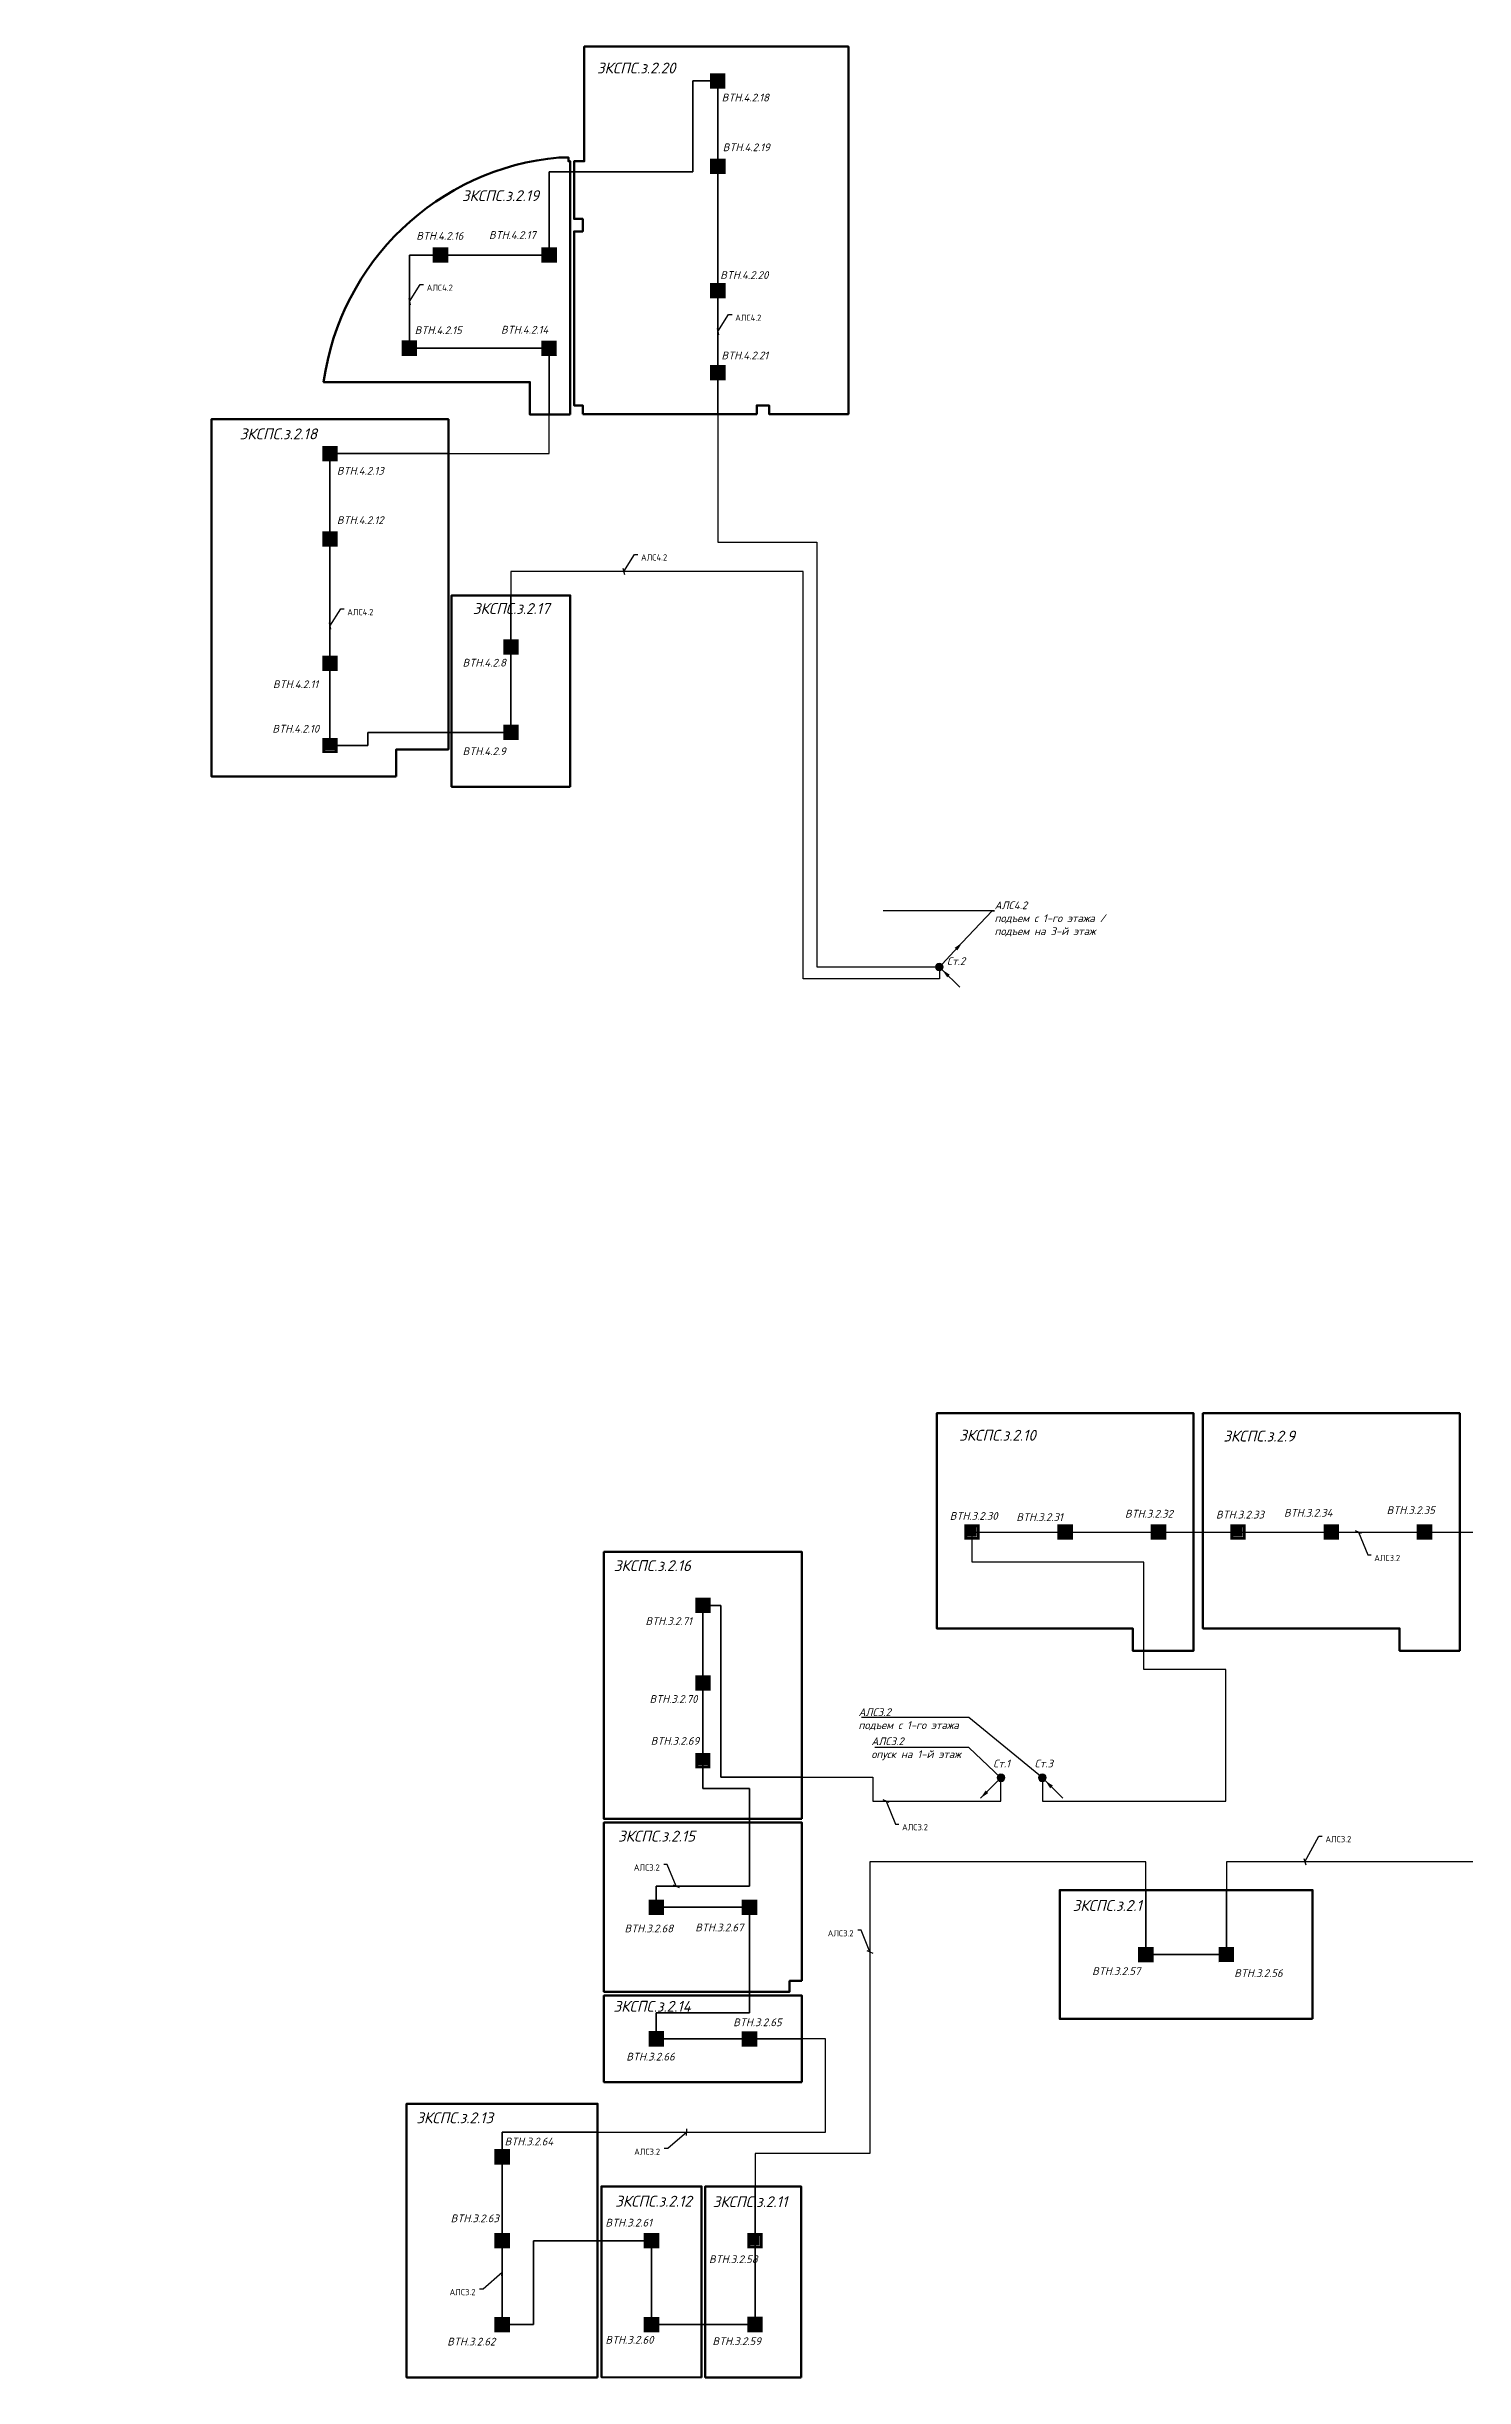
# Model space of a CAD drawing. Header units: millimetres. Extents: x -352922 to 707789, y -273589 to 355472.
# Drawn here: x -88350 to -42721, y 280427 to 355472 of the extents above; entities that cross this region are included whole.
import ezdxf
from ezdxf import colors
from ezdxf.entities.mleader import LeaderData, LeaderLine
from ezdxf.math import Vec2, Vec3

# ---------------------------------------------------------------- set-up
doc = ezdxf.new("R2010")
doc.units = ezdxf.units.MM
doc.header["$LTSCALE"] = 0.5
doc.linetypes.add('CONTI', pattern=[0])
doc.layers.get('0').update_dxf_attribs({"lineweight": 18})
for name, color, linetype, lineweight in [('! ЗКПС НОМЕР 1', 4, 'Continuous', 50), ('13_text', 250, 'Continuous', 15), ('13_АПС_кабели', 1, 'Continuous', 30), ('13_АПС_оборудование', 1, 'Continuous', 30), ('13_АПС_текст', 1, 'Continuous', 30), ('13_СС_СОТС_выноски', 7, 'Continuous', 25), ('BSN__основная - 06', 1, 'Continuous', 60), ('АР_Штриховка_Стималит', 5, 'Continuous', 0)]:
    doc.layers.add(name, color=color, linetype=linetype, lineweight=lineweight)
doc.layers.add('! ЗКПС НОМЕР 2', color=7, linetype='Continuous', lineweight=0, true_color=0xf3aae6, transparency=0.5)
doc.styles.add('BDG_T_R', font='GOST Common.ttf')
doc.styles.add('ISOCPEUR', font='isocpeui.ttf', dxfattribs={"height": 250})
doc.linetypes.add('Рабочее в трубе  _о_о_', pattern='A,5,2,[133,ltypeshp.shx,S=0.4,R=0,X=0,Y=0.75],3', length=10)

# ---------------------------------------------------------------- blocks, each defined once
blk = doc.blocks.new('101')
at = {"layer": '! ЗКПС НОМЕР 2', "true_color": 0xffffff, "transparency": 33554687}
h = blk.add_hatch(color=7, dxfattribs=at)
h.dxf.hatch_style = 1
h.paths.add_polyline_path([(-12942.01, -22141.87), (-12946.97, -22141.87), (-12946.97, -22146.83), (-12942.01, -22146.83)])
at = {"layer": 'BSN__основная - 06', "color": 1, "lineweight": 30, "ltscale": 100, "const_width": 0.03, "elevation": 0}
blk.add_lwpolyline([(-12946.97, -22141.87), (-12942.01, -22141.87), (-12942.01, -22146.83), (-12946.97, -22146.83)], close=True, dxfattribs=at)
at = {"layer": 'BSN__основная - 06', "color": 1, "lineweight": 30, "ltscale": 100, "const_width": 0.07, "elevation": 0}
blk.add_lwpolyline([(-12943.94, -22142.7), (-12945.04, -22143.87), (-12943.94, -22144.83), (-12945.03, -22145.93)], dxfattribs=at)
blk = doc.blocks.new('748')
at = {"layer": 'АР_Штриховка_Стималит', "true_color": 0xffffff}
h = blk.add_hatch(color=7, dxfattribs=at)
h.dxf.hatch_style = 1
h.paths.add_polyline_path([(1611.52, -5339.8), (1606.65, -5339.8), (1606.65, -5344.67), (1611.52, -5344.67)])
h.paths.add_polyline_path([(1610.64, -5340.73), (1610.64, -5343.79), (1607.58, -5343.79), (1607.58, -5340.73)], flags=16)
h = blk.add_hatch(color=7, dxfattribs=at)
h.dxf.hatch_style = 1
h.paths.add_polyline_path([(1607.58, -5340.72), (1607.58, -5343.75), (1610.59, -5343.75), (1610.59, -5340.72)])
at = {"color": 1, "lineweight": 5, "ltscale": 100, "elevation": 0}
for points, const_width in [([(1606.61, -5344.7), (1611.55, -5344.7), (1611.55, -5339.77), (1606.61, -5339.77)], 0.03), ([(1607.58, -5343.75), (1610.59, -5343.75), (1610.59, -5340.72), (1607.58, -5340.72)], 0.01)]:
    blk.add_lwpolyline(points, close=True, dxfattribs=dict(at, const_width=const_width))
at = {"color": 1, "lineweight": 5, "ltscale": 100, "const_width": 0.03, "elevation": 0}
blk.add_lwpolyline([(1609.64, -5341.14), (1608.51, -5341.74), (1609.66, -5342.73), (1608.55, -5343.32)], dxfattribs=at)
blk = doc.blocks.new('*U54')
at = {"transparency": 33554687}
h = blk.add_hatch(color=0, dxfattribs=at)
h.dxf.hatch_style = 1
h.paths.add_polyline_path([(125, 0, 1), (-125, 0, 1)])
h = blk.add_hatch(color=0, dxfattribs=at)
h.dxf.hatch_style = 1
h.paths.add_polyline_path([(491, -407), (407, -491), (654, -654)])
at = {"color": 0, "lineweight": 15, "transparency": 33554687}
blk.add_lwpolyline([(654, -654), (88, -88)], dxfattribs=at)
at = {"color": 0, "transparency": 33554687}
blk.add_circle((0, 0), 125, dxfattribs=at)
blk = doc.blocks.new('_None')
blk = doc.blocks.new('*U73')
at = {"transparency": 33554687}
h = blk.add_hatch(color=0, dxfattribs=at)
h.dxf.hatch_style = 1
h.paths.add_polyline_path([(125, 0, 1), (-125, 0, 1)])
h = blk.add_hatch(color=0, dxfattribs=at)
h.dxf.hatch_style = 1
h.paths.add_polyline_path([(-336, -251), (-251, -336), (-88, -88)])
at = {"color": 0, "lineweight": 15, "transparency": 33554687}
blk.add_lwpolyline([(-88, -88), (-654, -654)], dxfattribs=at)
at = {"color": 0, "transparency": 33554687}
blk.add_circle((0, 0), 125, dxfattribs=at)
blk = doc.blocks.new('*U70')
at = {"transparency": 33554687}
h = blk.add_hatch(color=0, dxfattribs=at)
h.dxf.hatch_style = 1
h.paths.add_polyline_path([(-579, 533), (-491, 615), (-733, 786)])
h = blk.add_hatch(color=0, dxfattribs=at)
h.dxf.hatch_style = 1
h.paths.add_polyline_path([(125, 0, 1), (-125, 0, 1)])
h = blk.add_hatch(color=0, dxfattribs=at)
h.dxf.hatch_style = 1
h.paths.add_polyline_path([(-336, -251), (-251, -336), (-88, -88)])
at = {"color": 0, "lineweight": 15, "transparency": 33554687}
for points in [[(-85, 91), (-733, 786)], [(-88, -88), (-654, -654)]]:
    blk.add_lwpolyline(points, dxfattribs=at)
at = {"color": 0, "transparency": 33554687}
blk.add_circle((0, 0), 125, dxfattribs=at)
blk = doc.blocks.new('_Oblique')
at = {"color": 0, "linetype": 'ByBlock', "lineweight": -2, "transparency": 33554687}
blk.add_line((-0.5, -0.5), (0.5, 0.5), dxfattribs=at)

msp = doc.modelspace()

# ---------------------------------------------------------------- linework, layer by layer
at = {"layer": '! ЗКПС НОМЕР 1', "color": 200, "transparency": 33554559}
for points in [[(-71095.7591, 343642.41316), (-71095.7591, 343922.44381), (-71375.7591, 343922.44381), (-71375.7591, 349522.44381), (-71095.7591, 349522.44381), (-71095.7591, 349922.44381), (-71375.7591, 349922.44381), (-71375.7591, 351782.44381), (-71045.7591, 351782.44381), (-71045.7591, 355472.44381), (-62545.7591, 355472.44381), (-62545.7591, 349895.62232), (-62545.7591, 349895.62232), (-62545.7591, 349895.62232), (-62545.8042, 349895.29459), (-62545.71399, 343642.44892), (-65095.75823, 343642.41307), (-65095.75896, 343922.44381), (-65495.75923, 343922.44381), (-65495.75796, 343642.44392)], [(-64040.69749, 293192.44398), (-64440.69749, 293192.44398), (-64440.69749, 292842.44381), (-70415.69749, 292842.44381), (-70415.69749, 298289.27437), (-64040.69749, 298289.27437)]]:
    msp.add_lwpolyline(points, close=True, dxfattribs=at)
at = {"layer": '! ЗКПС НОМЕР 1', "color": 84, "transparency": 33554559}
msp.add_lwpolyline([(-71495.7591, 343622.47513), (-72795.75962, 343622.47946), (-72795.75909, 344672.4033), (-79433.87508, 344672.4033), (-79433.87508, 344672.40331, -0.3485763304), (-71855.7591, 351905.74388), (-71555.7591, 351905.74388), (-71555.7591, 351782.44381), (-71495.7591, 351782.44381)], format="xyb", close=True, dxfattribs=at)
at = {"layer": '! ЗКПС НОМЕР 1', "color": 30, "true_color": 0xf26722, "transparency": 33554559}
for points in [[(-77095.88026, 331972.44884), (-83046.23386, 331972.43879), (-83046.23386, 343472.44381), (-75418.65815, 343472.44379), (-75419.78005, 332842.46426), (-77097.00217, 332842.4215)], [(-64040.69749, 289937.44333), (-70415.96623, 289937.44381), (-70415.69749, 292722.44115), (-64040.43795, 292722.44381)]]:
    msp.add_lwpolyline(points, close=True, dxfattribs=at)
at = {"layer": '! ЗКПС НОМЕР 1', "color": 163, "transparency": 33554559}
msp.add_lwpolyline([(-71495.75485, 331642.44887), (-75318.66165, 331642.43889), (-75318.65233, 337802.44373), (-71495.76393, 337802.449)], close=True, dxfattribs=at)
at = {"layer": '! ЗКПС НОМЕР 1', "color": 11, "true_color": 0xf27172, "transparency": 33554559}
msp.add_lwpolyline([(-51435.69749, 304222.08997), (-51435.69749, 303822.08997), (-53391.1569, 303822.08997), (-53391.1569, 304540.22772), (-59700.69749, 304540.22772), (-59700.69749, 311472.44381), (-51435.69749, 311472.44381)], close=True, dxfattribs=at)
at = {"layer": '! ЗКПС НОМЕР 1', "color": 40, "transparency": 33554559}
for points in [[(-42870.69749, 303822.08997), (-44804.39277, 303822.06497), (-44804.39277, 304540.20273), (-51135.69749, 304540.20273), (-51135.69749, 311472.44381), (-42870.69749, 311472.44381)], [(-70615.69749, 280427.44381), (-76765.69749, 280427.44381), (-76765.69749, 289235.18851), (-75715.69749, 289235.18851), (-75715.69749, 289235.18851), (-70615.69749, 289235.18851)]]:
    msp.add_lwpolyline(points, close=True, dxfattribs=at)
at = {"layer": '! ЗКПС НОМЕР 1', "color": 160, "transparency": 33554559}
msp.add_lwpolyline([(-64040.69749, 298409.27437), (-70415.71497, 298409.27437), (-70415.71497, 307007.82412), (-64040.72006, 307007.82411), (-64040.69749, 303407.44381), (-64040.69749, 303407.44381), (-64040.69749, 302166.92487), (-64040.69749, 302166.92487), (-64040.69749, 298409.27437)], close=True, dxfattribs=at)
at = {"layer": '! ЗКПС НОМЕР 1', "color": 242, "true_color": 0xcd2027, "transparency": 33554559}
msp.add_lwpolyline([(-47605.67691, 291967.44381), (-55745.69749, 291967.44381), (-55745.69749, 296117.4429), (-47605.70713, 296117.44473)], close=True, dxfattribs=at)
at = {"layer": '! ЗКПС НОМЕР 1', "color": 171, "transparency": 33554559}
msp.add_lwpolyline([(-67270.66498, 280427.44381), (-70492.04969, 280437.67781), (-70495.69537, 286577.44381), (-67270.68645, 286577.44381)], close=True, dxfattribs=at)
at = {"layer": '! ЗКПС НОМЕР 1', "color": 84, "transparency": 33554559}
msp.add_lwpolyline([(-64065.69303, 280427.44819), (-67150.68674, 280427.43944), (-67150.67725, 286577.4418), (-64065.70194, 286577.44583)], close=True, dxfattribs=at)
at = {"layer": '13_АПС_кабели', "transparency": 33554687}
for points in [[(-59615.88026, 325776.85196), (-59615.88026, 325457.35596), (-64005.45473, 325457.35596), (-64005.45473, 338576.14519), (-73406.66867, 338576.14519), (-73406.66867, 336142.53195), (-73406.66867, 333392.53195), (-78016.62492, 333392.53195), (-78016.62492, 332972.44165), (-79231.90654, 332972.44165), (-79231.90654, 335617.44271), (-79231.90654, 339617.44271), (-79231.90654, 342367.44271), (-72174.38139, 342367.44271), (-72174.38139, 345761.73883), (-76674.38139, 345761.73883), (-76674.38139, 348761.73883), (-75674.38139, 348761.73883), (-72174.38139, 348761.73883), (-72174.38139, 351440.3782), (-67554.16119, 351440.3782), (-67554.16119, 354367.44272), (-66745.75891, 354367.44272), (-66745.75891, 351617.44272), (-66745.75891, 347617.44272), (-66745.75891, 344972.44166), (-66745.75891, 339513.39722), (-63556.02869, 339513.39722), (-63556.02869, 325840.23362), (-59665.21111, 325840.23362)], [(-56302.86976, 299733.64645), (-56302.86976, 298976.67123), (-50394.35802, 298976.67123), (-50394.35802, 303224.25597), (-53035.01609, 303224.25597), (-53035.01609, 306674.56266), (-58566.81978, 306674.56266), (-58566.81978, 307644.89574), (-55566.81978, 307644.89574), (-52566.81978, 307644.89574), (-50004.31978, 307644.89574), (-47004.31978, 307644.89574), (-44004.31978, 307644.89574), (-41446.81978, 307644.89574)], [(-34527.60683, 297029.9261), (-50374.30949, 297029.9261), (-50374.30949, 294040.07266), (-52974.30949, 294040.07266), (-52974.30949, 297029.9261), (-61851.45208, 297029.9261), (-61851.45208, 287632.61283), (-65550.15802, 287632.61283), (-65550.15802, 284828.94501), (-65550.15802, 282128.94501), (-68882.65145, 282128.94501), (-68882.65145, 284828.94501), (-72681.50611, 284828.94501), (-72681.50611, 282128.94501), (-73689.31978, 282128.94501), (-73689.31978, 284828.94501), (-73689.31978, 288319.39086), (-63283.17457, 288319.39086), (-63283.17457, 291326.90965), (-65727.65879, 291326.90965), (-68727.65879, 291326.90965), (-68727.65879, 292166.52713), (-65727.65879, 292166.52713), (-65727.65879, 295562.82626), (-65727.65879, 295562.82626), (-68727.65879, 295562.82626), (-68727.65879, 296246.54223), (-65727.65879, 296246.54223), (-65727.65879, 299391.4685), (-67227.65879, 299391.4685), (-67227.65879, 300284.15151), (-67227.65879, 302784.15151), (-67227.65879, 305284.15151), (-66651.12379, 305284.15151), (-66651.12379, 299758.26999), (-61763.22733, 299758.26999), (-61763.22733, 298976.67123), (-57635.28908, 298976.67123), (-57635.28908, 299733.64645)]]:
    msp.add_lwpolyline(points, dxfattribs=at)
at = {"layer": '13_АПС_кабели', "linetype": 'Рабочее в трубе  _о_о_', "transparency": 33554687}
for points in [[(-66745.75891, 343642.43705), (-66745.75891, 354367.44272), (-67554.16119, 354367.44272), (-67554.16119, 351440.3782), (-72174.38139, 351440.3782), (-72174.38139, 348761.73883), (-76674.38139, 348761.73883), (-76674.38139, 345761.73883), (-72174.38139, 345761.73883), (-72174.38851, 343622.47739)], [(-75418.6643, 342367.44271), (-79231.90654, 342367.44271), (-79231.90654, 332972.44165), (-78016.62492, 332972.44165), (-78016.62492, 333392.53195), (-73406.66867, 333392.53195), (-73406.6631, 337802.44623)], [(-53035.01609, 303822.08997), (-53035.01609, 306674.56266), (-58566.81978, 306674.56266), (-58566.81978, 307644.89574), (-26766.81978, 307644.89574), (-26766.81978, 306852.27836), (-32536.45842, 306852.27836), (-32536.45842, 303822.06497)], [(-64040.69749, 299758.26999), (-66651.12379, 299758.26999), (-66651.12379, 305284.15151), (-67227.65879, 305284.15151), (-67227.65879, 299391.4685), (-65727.65879, 299391.4685), (-65727.65879, 296246.54223), (-68727.65879, 296246.54223), (-68727.65879, 295562.82626), (-65727.65879, 295562.82626), (-65727.65879, 292166.52713), (-68727.65879, 292166.52713), (-68727.65879, 291326.90965), (-64040.56666, 291326.90965)], [(-52974.30949, 296117.44381), (-52974.30949, 294040.07266), (-50374.30949, 294040.07266), (-50374.30949, 296117.44381)], [(-70615.69749, 288319.39086), (-73689.31978, 288319.39086), (-73689.31978, 282128.94501), (-72681.50611, 282128.94501), (-72681.50611, 284828.94501), (-68882.65145, 284828.94501), (-68882.65145, 282128.94501), (-65550.15802, 282128.94501), (-65550.11047, 286577.43777)]]:
    msp.add_lwpolyline(points, dxfattribs=at)

# ---------------------------------------------------------------- block references
at = {"lineweight": 20, "transparency": 33554687}
ref = msp.add_blockref('*U70', (-59615.88026, 325840.23362), dxfattribs=dict(at, xscale=-1))
ref.add_attrib('NUM', 'Ст.2', (-59372.33362, 325902.21612), dxfattribs={"color": 0, "height": 250, "style": 'ISOCPEUR'})
ref = msp.add_blockref('*U54', (-57635.28908, 299733.64645), dxfattribs=dict(at, xscale=-1))
ref.add_attrib('NUM', 'Ст.1', (-57885.10452, 300065.6229), dxfattribs={"color": 0, "height": 250, "style": 'ISOCPEUR'})
ref = msp.add_blockref('*U73', (-56302.86976, 299733.64645), dxfattribs=dict(at, xscale=-1))
ref.add_attrib('NUM', 'Ст.3', (-56552.6852, 300065.6229), dxfattribs={"color": 0, "height": 250, "style": 'ISOCPEUR'})
at = {"layer": '13_АПС_оборудование', "transparency": 33554687, "xscale": 100, "yscale": 100, "zscale": 100}
for p in [(-227654.0652, 888590.82578), (-233082.68768, 879985.12189), (-234314.97496, 870365.91501), (-240140.21283, 867195.82471), (-219475.12607, 841868.2788), (-210912.62607, 841868.2788), (-228135.96509, 834507.53457), (-226635.96509, 829786.20932), (-211282.61578, 828263.45572), (-226635.96509, 825550.29271), (-226458.46431, 819052.32807), (-234597.62607, 816352.32807), (-229790.95774, 816352.32807)]:
    msp.add_blockref('748', p, dxfattribs=at)
at = {"layer": '13_АПС_оборудование', "transparency": 33554559, "xscale": 100, "yscale": 100, "zscale": 100}
for p in [(1227703.58908, 2566052.21854, -0.25088), (1218774.9666, 2563196.51465, -0.25088), (1222274.9666, 2563196.51465, -0.25088), (1227703.58908, 2562052.21854, -0.25088), (1217774.9666, 2560196.51465, -0.25088), (1227703.58908, 2559407.21747, -0.25088), (1215217.44145, 2556802.21853, -0.25088), (1215217.44145, 2554052.21853, -0.25088), (1215217.44145, 2550052.21853, -0.25088), (1221042.67933, 2547827.30776, -0.25088), (1238882.52821, 2522079.67155, -0.25088), (1241882.52821, 2522079.67155, -0.25088), (1247445.02821, 2522079.67155, -0.25088), (1250445.02821, 2522079.67155, -0.25088), (1227221.6892, 2519718.92733, -0.25088), (1227221.6892, 2517218.92733, -0.25088), (1225721.6892, 2509997.60208, -0.25088), (1241475.0385, 2508474.84847, -0.25088), (1225721.6892, 2505761.68547, -0.25088), (1220760.02821, 2501963.72082, -0.25088), (1220760.02821, 2499263.72082, -0.25088), (1225566.69655, 2499263.72082, -0.25088), (1228899.18997, 2496563.72082, -0.25088)]:
    msp.add_blockref('101', p, dxfattribs=at)

# ---------------------------------------------------------------- texts
at = {"layer": '13_АПС_текст', "color": 5, "transparency": 33554687, "style": 'ISOCPEUR'}
for s, p in [('ЗКСПС.з.2.20', (-70640.50381, 354608.33135)), ('ЗКСПС.з.2.19', (-74984.95413, 350497.67286)), ('ЗКСПС.з.2.18', (-82136.06624, 342829.05235)), ('ЗКСПС.з.2.17', (-74631.06827, 337205.37279)), ('ЗКСПС.з.2.10', (-58979.37338, 310587.05051)), ('ЗКСПС.з.2.9', (-50480.44833, 310559.29067)), ('ЗКСПС.з.2.16', (-70093.97594, 306387.90755)), ('ЗКСПС.з.2.15', (-69961.4049, 297679.3575)), ('ЗКСПС.з.2.1', (-55327.39541, 295446.59114)), ('ЗКСПС.з.2.14', (-70105.02193, 292199.59552)), ('ЗКСПС.з.2.13', (-76452.30975, 288610.46073)), ('ЗКСПС.з.2.12', (-70051.01613, 285925.60173)), ('ЗКСПС.з.2.11', (-66911.41545, 285908.16725))]:
    msp.add_text(s, height=350, dxfattribs=at).set_placement(p)
at = {"layer": '13_АПС_текст', "transparency": 33554559, "style": 'ISOCPEUR'}
for s, p in [('BTH.4.2.18', (-66622.14802, 353706.03424, 0)), ('BTH.4.2.19', (-66589.89946, 352105.15439, 0)), ('BTH.4.2.16', (-76452.01108, 349251.95402, 0)), ('BTH.4.2.17', (-74111.27778, 349280.88337, 0)), ('BTH.4.2.20', (-66670.21915, 347991.89372, 0)), ('BTH.4.2.15', (-76503.79489, 346215.29542, 0)), ('BTH.4.2.14', (-73724.65734, 346232.54909, 0)), ('BTH.4.2.21', (-66629.95132, 345402.84031, 0)), ('BTH.4.2.13', (-79007.54294, 341690.10861, 0)), ('BTH.4.2.12', (-79007.54294, 340099.77982, 0)), ('BTH.4.2.8', (-74961.6981, 335511.18332, 0)), ('BTH.4.2.11', (-81065.68522, 334816.64882, 0)), ('BTH.4.2.10', (-81083.83714, 333384.98461, 0)), ('BTH.4.2.9', (-74961.6981, 332658.96553, 0)), ('BTH.3.2.35', (-45222.31752, 308224.02552, 0)), ('BTH.3.2.30', (-59282.9735, 308037.97826, 0)), ('BTH.3.2.31', (-57138.91095, 308000.70837, 0)), ('BTH.3.2.32', (-53642.93047, 308110.59187, 0)), ('BTH.3.2.33', (-50713.61192, 308080.52953, 0)), ('BTH.3.2.34', (-48524.27307, 308140.31888, 0)), ('BTH.3.2.71', (-69075.36788, 304653.31481, 0)), ('BTH.3.2.70', (-68945.11913, 302144.25411, 0)), ('BTH.3.2.69', (-68906.5409, 300794.14327, 0)), ('BTH.3.2.68', (-69749.66395, 294756.69153, 0)), ('BTH.3.2.67', (-67473.67785, 294787.41772, 0)), ('BTH.3.2.57', (-54699.36149, 293384.19569, 0)), ('BTH.3.2.56', (-50127.41791, 293317.42884, 0)), ('BTH.3.2.65', (-66252.40113, 291734.87297, 0)), ('BTH.3.2.66', (-69693.24191, 290628.8544, 0)), ('BTH.3.2.64', (-73608.96713, 287897.7647, 0)), ('BTH.3.2.63', (-75344.88242, 285423.18405, 0)), ('BTH.3.2.61', (-70365.27114, 285283.95762, 0)), ('BTH.3.2.58', (-67031.28617, 284106.04821, 0)), ('BTH.3.2.62', (-75456.74244, 281453.98476, 0)), ('BTH.3.2.60', (-70364.70583, 281511.0954, 0)), ('BTH.3.2.59', (-66920.08993, 281466.93184, 0))]:
    msp.add_text(s, height=250, dxfattribs=at).set_placement(p)

# ---------------------------------------------------------------- leaders
at = {"layer": '13_text', "color": 0, "lineweight": 15, "transparency": 33554687}
ml = msp.add_multileader_mtext('Standard', dxfattribs=at)
ml.set_content('{\\fISOCPEUR|b0|i0|c204|p34;АЛС4\\fISOCPEUR|b0|i0|c0|p34;.\\fISOCPEUR|b0|i0|c204|p34;2}', color=7, style='BDG_T_R')
ml.set_leader_properties(color=7, linetype='Continuous', lineweight=25)
ml.set_arrow_properties(name='OBLIQUE')
ml.build(insert=Vec2(0, 0))
ml.multileader.update_dxf_attribs({"has_text_frame": 1, "text_left_attachment_type": 0, "text_right_attachment_type": 0, "dogleg_length": 2, "arrow_head_size": 150})
ctx = ml.context
ctx.base_point, ctx.char_height, ctx.arrow_head_size, ctx.landing_gap_size, ctx.plane_origin = Vec3(-76216.50442, 347810.70401), 200, 150, 100, Vec3(-67857.94722, 344587.35243)
ctx.left_attachment, ctx.right_attachment = 0, 0
notes = []
notes.append((ctx, [(1, (1, 1, 0), (-76327.66292, 347810.70401), (1, 0), 111.1585, [(0, [(-76674.38139, 347261.73883)], 0, [])])]))
ctx.mtext.insert, ctx.mtext.width, ctx.mtext.defined_height, ctx.mtext.flow_direction = Vec3(-76116.50442, 347810.70401), 564.6070264, 393.92707, 5
ml = msp.add_multileader_mtext('Standard', dxfattribs=at)
ml.set_content('{\\fISOCPEUR|b0|i0|c204|p34;АЛС4\\fISOCPEUR|b0|i0|c0|p34;.\\fISOCPEUR|b0|i0|c204|p34;2}', color=7, style='BDG_T_R')
ml.set_leader_properties(color=7, linetype='Continuous', lineweight=25)
ml.set_arrow_properties(name='OBLIQUE')
ml.build(insert=Vec2(0, 0))
ml.multileader.update_dxf_attribs({"has_text_frame": 1, "text_left_attachment_type": 0, "text_right_attachment_type": 0, "dogleg_length": 2, "arrow_head_size": 150})
ctx = ml.context
ctx.base_point, ctx.char_height, ctx.arrow_head_size, ctx.landing_gap_size, ctx.plane_origin = Vec3(-66287.88194, 346843.90737), 200, 150, 100, Vec3(-57929.32474, 343620.55579)
ctx.left_attachment, ctx.right_attachment = 0, 0
notes.append((ctx, [(1, (1, 1, 0), (-66399.04044, 346843.90737), (1, 0), 111.1585, [(0, [(-66745.75891, 346294.94219)], 0, [])])]))
ctx.mtext.insert, ctx.mtext.width, ctx.mtext.defined_height, ctx.mtext.flow_direction = Vec3(-66187.88194, 346843.90737), 564.6070264, 393.92707, 5
ml = msp.add_multileader_mtext('Standard', dxfattribs=at)
ml.set_content('{\\fISOCPEUR|b0|i0|c204|p34;АЛС4\\fISOCPEUR|b0|i0|c0|p34;.\\fISOCPEUR|b0|i0|c204|p34;2}', color=7, style='BDG_T_R')
ml.set_leader_properties(color=7, linetype='Continuous', lineweight=25)
ml.set_arrow_properties(name='OBLIQUE')
ml.build(insert=Vec2(0, 0))
ml.multileader.update_dxf_attribs({"has_text_frame": 1, "text_left_attachment_type": 0, "text_right_attachment_type": 0, "dogleg_length": 2, "arrow_head_size": 150})
ctx = ml.context
ctx.base_point, ctx.char_height, ctx.arrow_head_size, ctx.landing_gap_size, ctx.plane_origin = Vec3(-69319.6777, 339125.11037), 200, 150, 100, Vec3(-60961.1205, 335901.75878)
ctx.left_attachment, ctx.right_attachment = 0, 0
notes.append((ctx, [(1, (1, 1, 0), (-69430.8362, 339125.11037), (1, 0), 111.1585, [(0, [(-69777.55467, 338576.14519)], 0, [])])]))
ctx.mtext.insert, ctx.mtext.width, ctx.mtext.defined_height, ctx.mtext.flow_direction = Vec3(-69219.6777, 339125.11037), 564.6070264, 393.92707, 5
ml = msp.add_multileader_mtext('Standard', dxfattribs=at)
ml.set_content('{\\fISOCPEUR|b0|i0|c204|p34;АЛС4\\fISOCPEUR|b0|i0|c0|p34;.\\fISOCPEUR|b0|i0|c204|p34;2}', color=7, style='BDG_T_R')
ml.set_leader_properties(color=7, linetype='Continuous', lineweight=25)
ml.set_arrow_properties(name='OBLIQUE')
ml.build(insert=Vec2(0, 0))
ml.multileader.update_dxf_attribs({"has_text_frame": 1, "text_left_attachment_type": 0, "text_right_attachment_type": 0, "dogleg_length": 2, "arrow_head_size": 150})
ctx = ml.context
ctx.base_point, ctx.char_height, ctx.arrow_head_size, ctx.landing_gap_size, ctx.plane_origin = Vec3(-78774.02957, 337365.19323), 200, 150, 100, Vec3(-70415.47237, 334141.84164)
ctx.left_attachment, ctx.right_attachment = 0, 0
notes.append((ctx, [(1, (1, 1, 0), (-78885.18807, 337365.19323), (1, 0), 111.1585, [(0, [(-79231.90654, 336816.22805)], 0, [])])]))
ctx.mtext.insert, ctx.mtext.width, ctx.mtext.defined_height, ctx.mtext.flow_direction = Vec3(-78674.02957, 337365.19323), 564.6070264, 393.92707, 5
ml = msp.add_multileader_mtext('Standard', dxfattribs=at)
ml.set_content('{\\fISOCPEUR|b0|i0|c204|p34;АЛС3\\fISOCPEUR|b0|i0|c0|p34;.\\fISOCPEUR|b0|i0|c204|p34;2}', color=7, style='BDG_T_R')
ml.set_leader_properties(color=7, linetype='Continuous', lineweight=25)
ml.set_arrow_properties(name='OBLIQUE')
ml.build(insert=Vec2(0, 0))
ml.multileader.update_dxf_attribs({"has_text_frame": 1, "text_left_attachment_type": 0, "text_right_attachment_type": 0, "dogleg_length": 2, "arrow_head_size": 150})
ctx = ml.context
ctx.base_point, ctx.char_height, ctx.arrow_head_size, ctx.landing_gap_size, ctx.plane_origin = Vec3(-45719.69855, 306910.18307), 200, 150, 100, Vec3(-37465.11086, 303408.67758)
ctx.left_attachment, ctx.right_attachment = 0, 0
notes.append((ctx, [(1, (1, 1, 0), (-45830.85705, 306910.18307), (1, 0), 111.1585, [(0, [(-46130.23305, 307644.89574)], 0, [])])]))
ctx.mtext.insert, ctx.mtext.width, ctx.mtext.defined_height, ctx.mtext.flow_direction = Vec3(-45619.69855, 306910.18307), 564.6070264, 393.92707, 5
ml = msp.add_multileader_mtext('Standard', dxfattribs=at)
ml.set_content('{\\fISOCPEUR|b0|i0|c204|p34;АЛС3\\fISOCPEUR|b0|i0|c0|p34;.\\fISOCPEUR|b0|i0|c204|p34;2}', color=7, style='BDG_T_R')
ml.set_leader_properties(color=7, linetype='Continuous', lineweight=25)
ml.set_arrow_properties(name='OBLIQUE')
ml.build(insert=Vec2(0, 0))
ml.multileader.update_dxf_attribs({"has_text_frame": 1, "text_left_attachment_type": 0, "text_right_attachment_type": 0, "dogleg_length": 2, "arrow_head_size": 150})
ctx = ml.context
ctx.base_point, ctx.char_height, ctx.arrow_head_size, ctx.landing_gap_size, ctx.plane_origin = Vec3(-60917.40006, 298241.95856), 200, 150, 100, Vec3(-52662.81237, 294740.45307)
ctx.left_attachment, ctx.right_attachment = 0, 0
notes.append((ctx, [(1, (1, 1, 0), (-61028.55856, 298241.95856), (1, 0), 111.1585, [(0, [(-61327.93456, 298976.67123)], 0, [])])]))
ctx.mtext.insert, ctx.mtext.width, ctx.mtext.defined_height, ctx.mtext.flow_direction = Vec3(-60817.40006, 298241.95856), 564.6070264, 393.92707, 5
ml = msp.add_multileader_mtext('Standard', dxfattribs=at)
ml.set_content('{\\fISOCPEUR|b0|i0|c204|p34;АЛС3\\fISOCPEUR|b0|i0|c0|p34;.\\fISOCPEUR|b0|i0|c204|p34;2}', color=7, style='BDG_T_R')
ml.set_leader_properties(color=7, linetype='Continuous', lineweight=25)
ml.set_arrow_properties(name='OBLIQUE')
ml.build(insert=Vec2(0, 0))
ml.multileader.update_dxf_attribs({"has_text_frame": 1, "text_left_attachment_type": 0, "text_right_attachment_type": 0, "dogleg_length": 2, "arrow_head_size": 150})
ctx = ml.context
ctx.base_point, ctx.char_height, ctx.arrow_head_size, ctx.landing_gap_size, ctx.plane_origin = Vec3(-47292.56868, 297857.04519), 200, 150, 100, Vec3(-39037.98099, 294355.5397)
ctx.left_attachment, ctx.right_attachment = 0, 0
notes.append((ctx, [(1, (1, 1, 0), (-47403.72718, 297857.04519), (1, 0), 111.1585, [(0, [(-47854.41516, 297029.9261)], 0, [])])]))
ctx.mtext.insert, ctx.mtext.width, ctx.mtext.defined_height, ctx.mtext.flow_direction = Vec3(-47192.56868, 297857.04519), 564.6070264, 393.92707, 5
ml = msp.add_multileader_mtext('Standard', dxfattribs=at)
ml.set_content('{\\fISOCPEUR|b0|i0|c204|p34;АЛС3\\fISOCPEUR|b0|i0|c0|p34;.\\fISOCPEUR|b0|i0|c204|p34;2}', color=7, style='BDG_T_R')
ml.set_leader_properties(color=7, linetype='Continuous', lineweight=25)
ml.set_arrow_properties(name='OBLIQUE')
ml.build(insert=Vec2(0, 0))
ml.multileader.update_dxf_attribs({"has_text_frame": 1, "text_left_attachment_type": 0, "text_right_attachment_type": 0, "dogleg_length": 2, "arrow_head_size": 150})
ctx = ml.context
ctx.base_point, ctx.char_height, ctx.arrow_head_size, ctx.landing_gap_size, ctx.plane_origin = Vec3(-69550.87041, 296944.64483), 200, 150, 100, Vec3(-61296.28271, 293443.13934)
ctx.left_attachment, ctx.right_attachment = 0, 0
notes.append((ctx, [(0, (1, 1, 0), (-68373.04524, 296944.64483), (-1, 0), 111.1585, [(0, [(-68091.45893, 296246.54223)], 0, [])])]))
ctx.mtext.insert, ctx.mtext.width, ctx.mtext.defined_height, ctx.mtext.flow_direction = Vec3(-69450.87041, 296944.64483), 564.6070264, 393.92707, 5
ml = msp.add_multileader_mtext('Standard', dxfattribs=at)
ml.set_content('{\\fISOCPEUR|b0|i0|c204|p34;АЛС3\\fISOCPEUR|b0|i0|c0|p34;.\\fISOCPEUR|b0|i0|c204|p34;2}', color=7, style='BDG_T_R')
ml.set_leader_properties(color=7, linetype='Continuous', lineweight=25)
ml.set_arrow_properties(name='OBLIQUE')
ml.build(insert=Vec2(0, 0))
ml.multileader.update_dxf_attribs({"has_text_frame": 1, "text_left_attachment_type": 0, "text_right_attachment_type": 0, "dogleg_length": 2, "arrow_head_size": 150})
ctx = ml.context
ctx.base_point, ctx.char_height, ctx.arrow_head_size, ctx.landing_gap_size, ctx.plane_origin = Vec3(-63310.86356, 294826.39429), 200, 150, 100, Vec3(-55056.27586, 291324.8888)
ctx.left_attachment, ctx.right_attachment = 0, 0
notes.append((ctx, [(0, (1, 1, 0), (-62133.03839, 294826.39429), (-1, 0), 111.1585, [(0, [(-61851.45208, 294128.29169)], 0, [])])]))
ctx.mtext.insert, ctx.mtext.width, ctx.mtext.defined_height, ctx.mtext.flow_direction = Vec3(-63210.86356, 294826.39429), 564.6070264, 393.92707, 5
ml = msp.add_multileader_mtext('Standard', dxfattribs=at)
ml.set_content('{\\fISOCPEUR|b0|i0|c204|p34;АЛС3\\fISOCPEUR|b0|i0|c0|p34;.\\fISOCPEUR|b0|i0|c204|p34;2}', color=7, style='BDG_T_R')
ml.set_leader_properties(color=7, linetype='Continuous', lineweight=25)
ml.set_arrow_properties(name='OBLIQUE')
ml.build(insert=Vec2(0, 0))
ml.multileader.update_dxf_attribs({"has_text_frame": 1, "text_left_attachment_type": 0, "text_right_attachment_type": 0, "dogleg_length": 2, "arrow_head_size": 150})
ctx = ml.context
ctx.base_point, ctx.char_height, ctx.arrow_head_size, ctx.landing_gap_size, ctx.plane_origin = Vec3(-69538.70737, 287792.20103), 200, 150, 100, Vec3(-61284.11967, 284290.69554)
ctx.left_attachment, ctx.right_attachment = 0, 0
notes.append((ctx, [(0, (1, 1, 0), (-68360.8822, 287792.20103), (-1, 0), 111.1585, [(0, [(-67748.52213, 288319.39086)], 0, [])])]))
ctx.mtext.insert, ctx.mtext.width, ctx.mtext.defined_height, ctx.mtext.flow_direction = Vec3(-69438.70737, 287792.20103), 564.6070264, 393.92707, 5
ml = msp.add_multileader_mtext('Standard', dxfattribs=at)
ml.set_content('{\\fISOCPEUR|b0|i0|c204|p34;АЛС3\\fISOCPEUR|b0|i0|c0|p34;.\\fISOCPEUR|b0|i0|c204|p34;2}', color=7, style='BDG_T_R')
ml.set_leader_properties(color=7, linetype='Continuous', lineweight=25)
ml.set_arrow_properties(name='OBLIQUE')
ml.build(insert=Vec2(0, 0))
ml.multileader.update_dxf_attribs({"has_text_frame": 1, "text_left_attachment_type": 0, "text_right_attachment_type": 0, "dogleg_length": 2, "arrow_head_size": 150})
ctx = ml.context
ctx.base_point, ctx.char_height, ctx.arrow_head_size, ctx.landing_gap_size, ctx.plane_origin = Vec3(-75479.50502, 283272.93919), 200, 150, 100, Vec3(-67224.91733, 279771.4337)
ctx.left_attachment, ctx.right_attachment = 0, 0
notes.append((ctx, [(0, (1, 1, 0), (-74301.67985, 283272.93919), (-1, 0), 111.1585, [(0, [(-73689.31978, 283800.12902)], 0, [])])]))
ctx.mtext.insert, ctx.mtext.width, ctx.mtext.defined_height, ctx.mtext.flow_direction = Vec3(-75379.50502, 283272.93919), 564.6070264, 393.92707, 5
at = {"layer": '13_АПС_оборудование', "color": 18, "linetype": 'CONTI', "lineweight": 5, "ltscale": 100, "true_color": 0x000000, "transparency": 33554559}
ml = msp.add_multileader_mtext('Standard', dxfattribs=at)
ml.set_content('Оборудование АПС', color=(0, 0, 0), style='ISOCPEUR')
ml.set_leader_properties(color=256, linetype='ByLayer', lineweight=-1)
ml.build(insert=Vec2(0, 0))
ml.multileader.update_dxf_attribs({"text_left_attachment_type": 6, "text_right_attachment_type": 6, "dogleg_length": 2, "arrow_head_size": 200, "scale": 100})
ctx = ml.context
ctx.base_point, ctx.scale, ctx.char_height, ctx.arrow_head_size, ctx.landing_gap_size, ctx.plane_origin = Vec3(-188945.62459, 286517.83956), 100, 250, 200, 0, Vec3(-184042.7423, 284980.84448)
ctx.left_attachment, ctx.right_attachment = 6, 6
notes.append((ctx, [(1, (1, 1, 0), (-185750.17005, 286517.83956), (-1, 0), 200, [(0, [(-183533.47937, 291967.44381)], 0, [])])]))
ctx.mtext.insert, ctx.mtext.width, ctx.mtext.flow_direction = Vec3(-188945.62459, 286842.83956), 6184.0878241, 5
at = {"layer": '13_СС_СОТС_выноски', "lineweight": 30, "transparency": 33554687}
ml = msp.add_multileader_mtext('Standard', dxfattribs=at)
ml.set_content('АЛС4.2\\Pподъем с 1-го этажа /\\Pподъем на 3-й этаж', color=7, style='ISOCPEUR')
ml.set_leader_properties(color=7, linetype='Continuous', lineweight=25)
ml.set_arrow_properties(name='NONE')
ml.build(insert=Vec2(0, 0))
ml.multileader.update_dxf_attribs({"text_left_attachment_type": 6, "text_right_attachment_type": 6, "dogleg_length": 1, "arrow_head_size": 300})
ctx = ml.context
ctx.base_point, ctx.char_height, ctx.arrow_head_size, ctx.landing_gap_size, ctx.plane_origin = Vec3(-57842.38784, 327649.98172), 250, 300, 0, Vec3(-61065.31682, 325963.12642)
ctx.left_attachment, ctx.right_attachment = 6, 6
notes.append((ctx, [(0, (1, 1, 0), (-57923.26865, 327649.98172), (1, 0), 80.88081, [(0, [(-58882.73203, 326626.43885)], 0, [])])]))
ctx.mtext.insert, ctx.mtext.flow_direction = Vec3(-57842.38784, 327949.98172), 5
ml = msp.add_multileader_mtext('Standard', dxfattribs=at)
ml.set_content('АЛС3.2\\Pподъем с 1-го этажа', color=7, style='ISOCPEUR')
ml.set_leader_properties(color=7, linetype='Continuous', lineweight=25)
ml.set_arrow_properties(name='NONE')
ml.build(insert=Vec2(0, 0))
ml.multileader.update_dxf_attribs({"text_left_attachment_type": 6, "text_right_attachment_type": 6, "dogleg_length": 1, "arrow_head_size": 300})
ctx = ml.context
ctx.base_point, ctx.char_height, ctx.arrow_head_size, ctx.landing_gap_size, ctx.plane_origin = Vec3(-62220.56049, 301670.60873), 250, 300, 0, Vec3(-67819.1859, 299393.03775)
ctx.left_attachment, ctx.right_attachment = 6, 6
notes.append((ctx, [(1, (1, 1, 0), (-58668.27817, 301670.60873), (-1, 0), 80.88081, [(0, [(-56302.86976, 299733.64645)], 0, [])])]))
ctx.mtext.insert, ctx.mtext.flow_direction = Vec3(-62220.56049, 301970.60873), 5
ml = msp.add_multileader_mtext('Standard', dxfattribs=at)
ml.set_content('АЛС3.2\\Pопуск на 1-й этаж', color=7, style='ISOCPEUR')
ml.set_leader_properties(color=7, linetype='Continuous', lineweight=25)
ml.set_arrow_properties(name='NONE')
ml.build(insert=Vec2(0, 0))
ml.multileader.update_dxf_attribs({"text_left_attachment_type": 6, "text_right_attachment_type": 6, "dogleg_length": 1, "arrow_head_size": 300})
ctx = ml.context
ctx.base_point, ctx.char_height, ctx.arrow_head_size, ctx.landing_gap_size, ctx.plane_origin = Vec3(-61805.97716, 300708.38025), 250, 300, 0, Vec3(-67819.1859, 298642.27958)
ctx.left_attachment, ctx.right_attachment = 6, 6
notes.append((ctx, [(1, (1, 1, 0), (-58668.27817, 300708.38025), (-1, 0), 80.88081, [(0, [(-57635.28908, 299733.64645)], 0, [])])]))
ctx.mtext.insert, ctx.mtext.flow_direction = Vec3(-61805.97716, 301033.38025), 5
for ctx, leaders in notes:
    for number, flags, end, landing, length, lines in leaders:
        leader = LeaderData()
        leader.index, (leader.has_last_leader_line, leader.has_dogleg_vector, leader.attachment_direction) = number, flags
        leader.last_leader_point, leader.dogleg_vector, leader.dogleg_length = Vec3(end), Vec3(landing), length
        for number, points, colour, breaks in lines:
            line = LeaderLine()
            line.index, line.vertices, line.color, line.breaks = number, Vec3.list(points), colors.encode_raw_color(colour), breaks
            leader.lines.append(line)
        ctx.leaders.append(leader)

doc.saveas('drawing.dxf')
